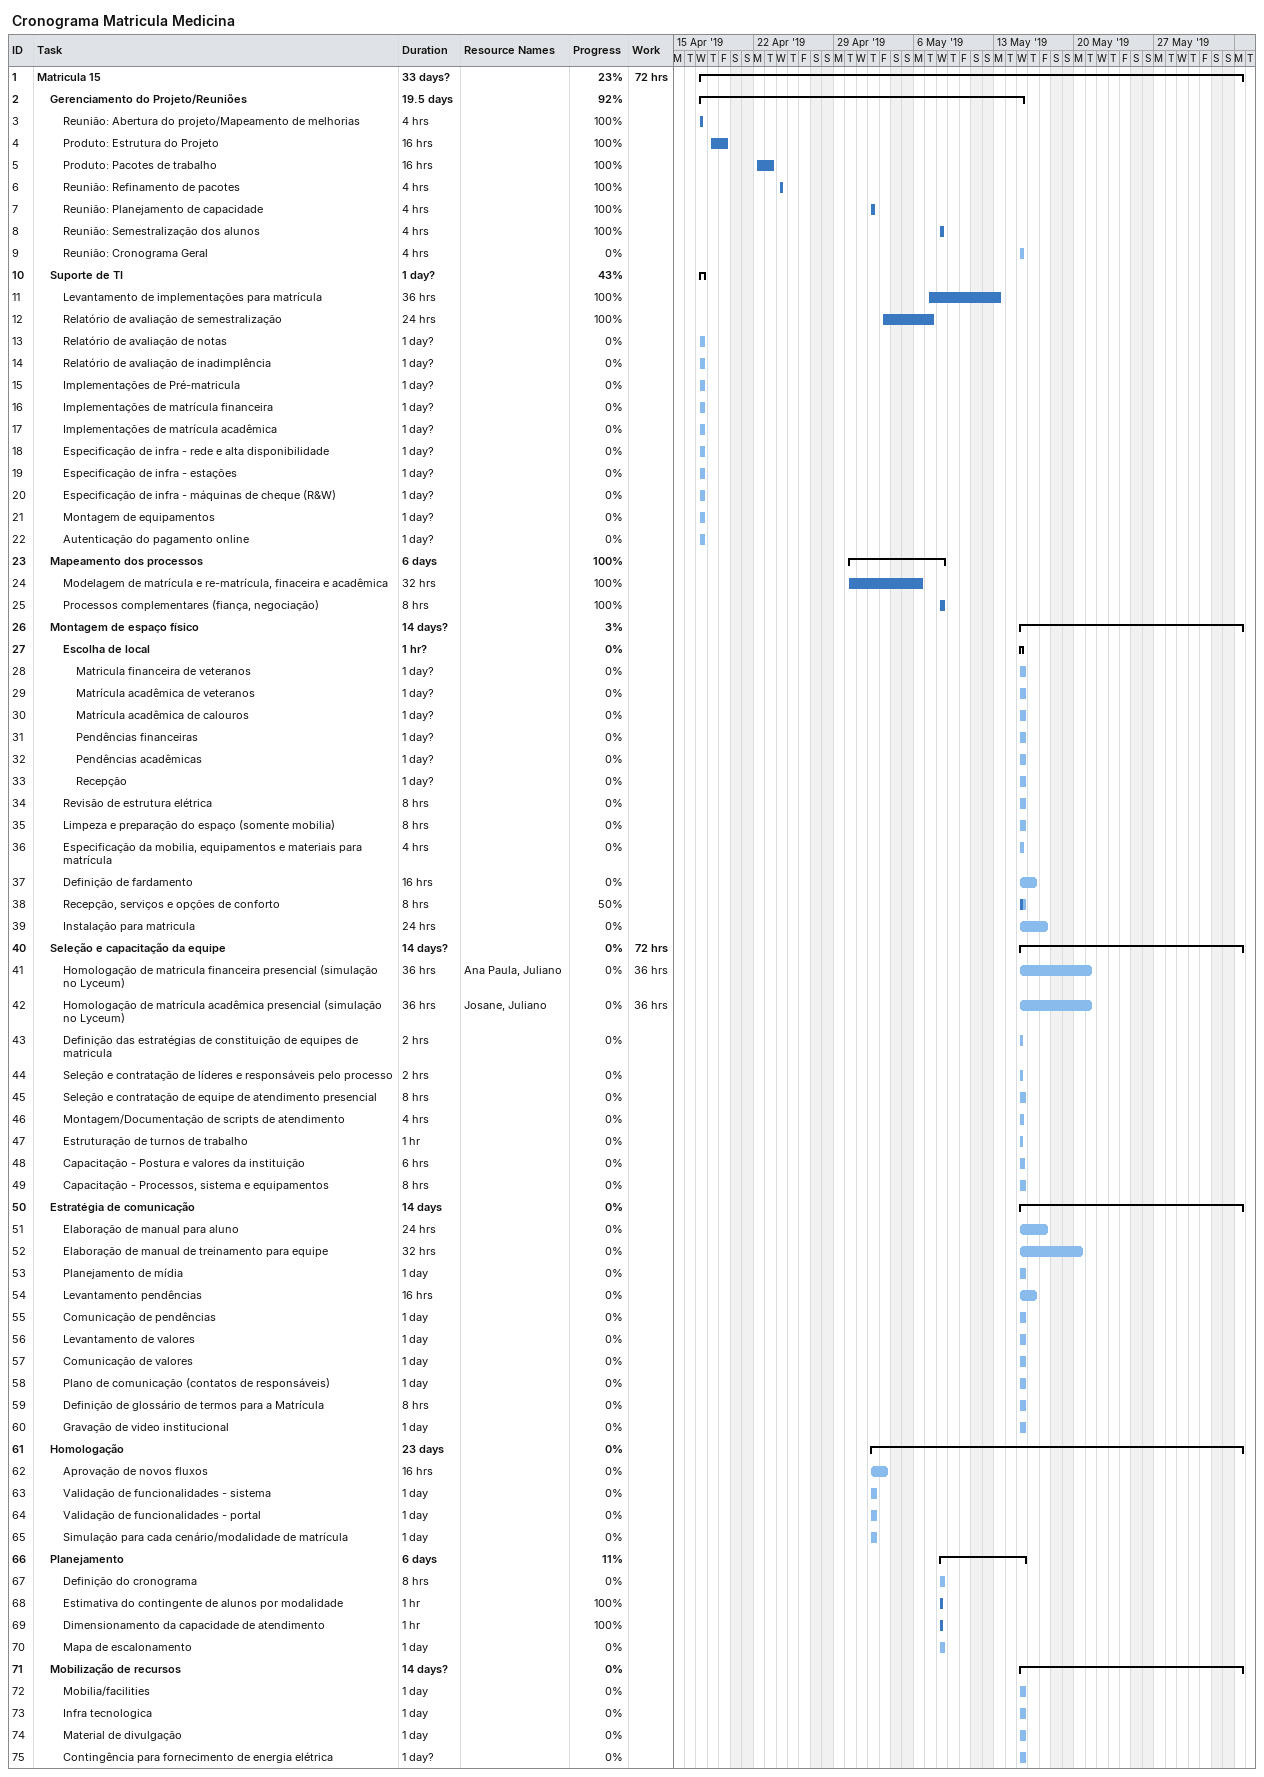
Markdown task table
Cronograma Matricula Medicina

| ID | Level | Task | Duration | Start | Finish | Resources | % complete | Work (h) |
|---|---|---|---|---|---|---|---|---|
| 1 | 1 | **Matricula 15** | 33d? | 2019-04-17 | 2019-06-03 |  | 23 | 72 |
| 2 | 2 | **Gerenciamento do Projeto/Reuniões** | 19.5d | 2019-04-17 | 2019-05-15 |  | 92 |  |
| 3 | 3 | Reunião: Abertura do projeto/Mapeamento de melhorias | 4h | 2019-04-17 | 2019-04-17 |  | 100 |  |
| 4 | 3 | Produto: Estrutura do Projeto | 16h | 2019-04-18 | 2019-04-19 |  | 100 |  |
| 5 | 3 | Produto: Pacotes de trabalho | 16h | 2019-04-22 | 2019-04-23 |  | 100 |  |
| 6 | 3 | Reunião: Refinamento de pacotes | 4h | 2019-04-24 | 2019-04-24 |  | 100 |  |
| 7 | 3 | Reunião: Planejamento de capacidade | 4h | 2019-05-02 | 2019-05-02 |  | 100 |  |
| 8 | 3 | Reunião: Semestralização dos alunos | 4h | 2019-05-08 | 2019-05-08 |  | 100 |  |
| 9 | 3 | Reunião: Cronograma Geral | 4h | 2019-05-15 | 2019-05-15 |  | 0 |  |
| 10 | 2 | **Suporte de TI** | 1d? | 2019-04-17 | 2019-04-17 |  | 43 |  |
| 11 | 3 | Levantamento de implementações para matrícula | 36h | 2019-05-07 | 2019-05-13 |  | 100 |  |
| 12 | 3 | Relatório de avaliação de semestralização | 24h | 2019-05-03 | 2019-05-07 |  | 100 |  |
| 13 | 3 | Relatório de avaliação de notas | 1d? | 2019-04-17 | 2019-04-17 |  | 0 |  |
| 14 | 3 | Relatório de avaliação de inadimplência | 1d? | 2019-04-17 | 2019-04-17 |  | 0 |  |
| 15 | 3 | Implementações de Pré-matricula | 1d? | 2019-04-17 | 2019-04-17 |  | 0 |  |
| 16 | 3 | Implementações de matrícula financeira | 1d? | 2019-04-17 | 2019-04-17 |  | 0 |  |
| 17 | 3 | Implementações de matrícula acadêmica | 1d? | 2019-04-17 | 2019-04-17 |  | 0 |  |
| 18 | 3 | Especificação de infra - rede e alta disponibilidade | 1d? | 2019-04-17 | 2019-04-17 |  | 0 |  |
| 19 | 3 | Especificação de infra - estações | 1d? | 2019-04-17 | 2019-04-17 |  | 0 |  |
| 20 | 3 | Especificação de infra - máquinas de cheque (R&W) | 1d? | 2019-04-17 | 2019-04-17 |  | 0 |  |
| 21 | 3 | Montagem de equipamentos | 1d? | 2019-04-17 | 2019-04-17 |  | 0 |  |
| 22 | 3 | Autenticação do pagamento online | 1d? | 2019-04-17 | 2019-04-17 |  | 0 |  |
| 23 | 2 | **Mapeamento dos processos** | 6d | 2019-04-30 | 2019-05-08 |  | 100 |  |
| 24 | 3 | Modelagem de matrícula e re-matrícula, finaceira e acadêmica | 32h | 2019-04-30 | 2019-05-06 |  | 100 |  |
| 25 | 3 | Processos complementares (fiança, negociação) | 8h | 2019-05-08 | 2019-05-08 |  | 100 |  |
| 26 | 2 | **Montagem de espaço físico** | 14d? | 2019-05-15 | 2019-06-03 |  | 3 |  |
| 27 | 3 | **Escolha de local** | 1h? | 2019-05-15 | 2019-05-15 |  | 0 |  |
| 28 | 4 | Matricula financeira de veteranos | 1d? | 2019-05-15 | 2019-05-15 |  | 0 |  |
| 29 | 4 | Matrícula acadêmica de veteranos | 1d? | 2019-05-15 | 2019-05-15 |  | 0 |  |
| 30 | 4 | Matrícula acadêmica de calouros | 1d? | 2019-05-15 | 2019-05-15 |  | 0 |  |
| 31 | 4 | Pendências financeiras | 1d? | 2019-05-15 | 2019-05-15 |  | 0 |  |
| 32 | 4 | Pendências acadêmicas | 1d? | 2019-05-15 | 2019-05-15 |  | 0 |  |
| 33 | 4 | Recepção | 1d? | 2019-05-15 | 2019-05-15 |  | 0 |  |
| 34 | 3 | Revisão de estrutura elétrica | 8h | 2019-05-15 | 2019-05-15 |  | 0 |  |
| 35 | 3 | Limpeza e preparação do espaço (somente mobilia) | 8h | 2019-05-15 | 2019-05-15 |  | 0 |  |
| 36 | 3 | Especificação da mobilia, equipamentos e materiais para matrícula | 4h | 2019-05-15 | 2019-05-15 |  | 0 |  |
| 37 | 3 | Definição de fardamento | 16h | 2019-05-15 | 2019-05-16 |  | 0 |  |
| 38 | 3 | Recepção, serviços e opções de conforto | 8h | 2019-05-15 | 2019-05-15 |  | 50 |  |
| 39 | 3 | Instalação para matricula | 24h | 2019-05-15 | 2019-05-17 |  | 0 |  |
| 40 | 2 | **Seleção e capacitação da equipe** | 14d? | 2019-05-15 | 2019-06-03 |  | 0 | 72 |
| 41 | 3 | Homologação de matricula financeira presencial (simulação no Lyceum) | 36h | 2019-05-15 | 2019-05-21 | Ana Paula, Juliano | 0 | 36 |
| 42 | 3 | Homologação de matrícula acadêmica presencial (simulação no Lyceum) | 36h | 2019-05-15 | 2019-05-21 | Josane, Juliano | 0 | 36 |
| 43 | 3 | Definição das estratégias de constituição de equipes de matricula | 2h | 2019-05-15 | 2019-05-15 |  | 0 |  |
| 44 | 3 | Seleção e contratação de líderes e responsáveis pelo processo | 2h | 2019-05-15 | 2019-05-15 |  | 0 |  |
| 45 | 3 | Seleção e contratação de equipe de atendimento presencial | 8h | 2019-05-15 | 2019-05-15 |  | 0 |  |
| 46 | 3 | Montagem/Documentação de scripts de atendimento | 4h | 2019-05-15 | 2019-05-15 |  | 0 |  |
| 47 | 3 | Estruturação de turnos de trabalho | 1h | 2019-05-15 | 2019-05-15 |  | 0 |  |
| 48 | 3 | Capacitação - Postura e valores da instituição | 6h | 2019-05-15 | 2019-05-15 |  | 0 |  |
| 49 | 3 | Capacitação - Processos, sistema e equipamentos | 8h | 2019-05-15 | 2019-05-15 |  | 0 |  |
| 50 | 2 | **Estratégia de comunicação** | 14d | 2019-05-15 | 2019-06-03 |  | 0 |  |
| 51 | 3 | Elaboração de manual para aluno | 24h | 2019-05-15 | 2019-05-17 |  | 0 |  |
| 52 | 3 | Elaboração de manual de treinamento para equipe | 32h | 2019-05-15 | 2019-05-20 |  | 0 |  |
| 53 | 3 | Planejamento de mídia | 1d | 2019-05-15 | 2019-05-15 |  | 0 |  |
| 54 | 3 | Levantamento pendências | 16h | 2019-05-15 | 2019-05-16 |  | 0 |  |
| 55 | 3 | Comunicação de pendências | 1d | 2019-05-15 | 2019-05-15 |  | 0 |  |
| 56 | 3 | Levantamento de valores | 1d | 2019-05-15 | 2019-05-15 |  | 0 |  |
| 57 | 3 | Comunicação de valores | 1d | 2019-05-15 | 2019-05-15 |  | 0 |  |
| 58 | 3 | Plano de comunicação (contatos de responsáveis) | 1d | 2019-05-15 | 2019-05-15 |  | 0 |  |
| 59 | 3 | Definição de glossário de termos para a Matrícula | 8h | 2019-05-15 | 2019-05-15 |  | 0 |  |
| 60 | 3 | Gravação de video institucional | 1d | 2019-05-15 | 2019-05-15 |  | 0 |  |
| 61 | 2 | **Homologação** | 23d | 2019-05-02 | 2019-06-03 |  | 0 |  |
| 62 | 3 | Aprovação de novos fluxos | 16h | 2019-05-02 | 2019-05-03 |  | 0 |  |
| 63 | 3 | Validação de funcionalidades - sistema | 1d | 2019-05-02 | 2019-05-02 |  | 0 |  |
| 64 | 3 | Validação de funcionalidades - portal | 1d | 2019-05-02 | 2019-05-02 |  | 0 |  |
| 65 | 3 | Simulação para cada cenário/modalidade de matrícula | 1d | 2019-05-02 | 2019-05-02 |  | 0 |  |
| 66 | 2 | **Planejamento** | 6d | 2019-05-08 | 2019-05-15 |  | 11 |  |
| 67 | 3 | Definição do cronograma | 8h | 2019-05-08 | 2019-05-08 |  | 0 |  |
| 68 | 3 | Estimativa do contingente de alunos por modalidade | 1h | 2019-05-08 | 2019-05-08 |  | 100 |  |
| 69 | 3 | Dimensionamento da capacidade de atendimento | 1h | 2019-05-08 | 2019-05-08 |  | 100 |  |
| 70 | 3 | Mapa de escalonamento | 1d | 2019-05-08 | 2019-05-08 |  | 0 |  |
| 71 | 2 | **Mobilização de recursos** | 14d? | 2019-05-15 | 2019-06-03 |  | 0 |  |
| 72 | 3 | Mobilia/facilities | 1d | 2019-05-15 | 2019-05-15 |  | 0 |  |
| 73 | 3 | Infra tecnologica | 1d | 2019-05-15 | 2019-05-15 |  | 0 |  |
| 74 | 3 | Material de divulgação | 1d | 2019-05-15 | 2019-05-15 |  | 0 |  |
| 75 | 3 | Contingência para fornecimento de energia elétrica | 1d? | 2019-05-15 | 2019-05-15 |  | 0 |  |
